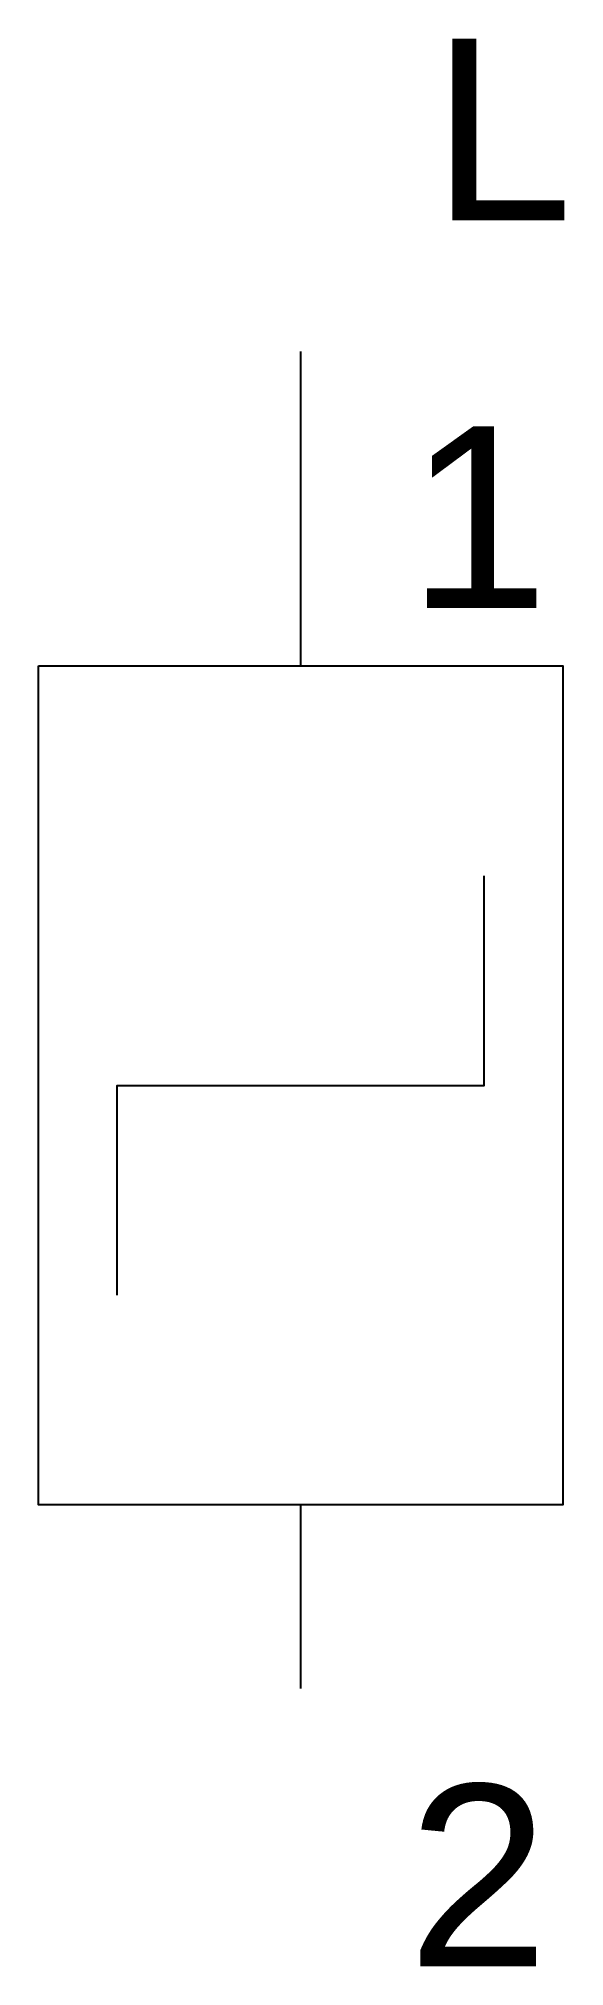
# Model space of a CAD drawing. Header units: millimetres. Extents: x -2.5 to 2.5, y -15.1 to 2.9.
import ezdxf
from ezdxf.enums import TextEntityAlignment as Align

# ---------------------------------------------------------------- set-up
doc = ezdxf.new("R2010")
doc.units = ezdxf.units.MM
doc.layers.get('0').update_dxf_attribs({"linetype": 'CONTINUOUS'})
doc.styles.add('ARIAL', font='arial.ttf')

# ---------------------------------------------------------------- blocks, each defined once
blk = doc.blocks.new('291_E_LV_MLD_IEC60617_thermal_overload_1p')
at = {"true_color": 0x0000ff}
for p, q in [((0, 0), (0, -2.941)), ((0, -10.784), (0, -12.5))]:
    blk.add_line(p, q, dxfattribs=at)
blk.add_lwpolyline([(-2.451, -2.941), (2.451, -2.941), (2.451, -10.784), (-2.451, -10.784)], close=True, dxfattribs=at)
blk.add_lwpolyline([(-1.716, -8.824), (-1.716, -6.863), (1.716, -6.863), (1.716, -4.902)], dxfattribs=at)
at = {"true_color": 0x0000ff, "style": 'ARIAL'}
for s, p in [('L', (1.225, 1.225)), ('1', (1, -2.4)), ('2', (1, -15.1))]:
    blk.add_text(s, height=1.7, dxfattribs=at).set_placement(p)
blk.add_attdef('TAG', text='', height=2.5, dxfattribs=at).set_placement((-4.451, -2.2), align=Align.RIGHT)
at = {"color": 7, "style": 'ARIAL'}
for tag, p in [('RATED_CURRENT', (-4.451, -9)), ('SETTING', (-4.451, -12)), ('MANUFACTURER', (-4.451, -15))]:
    blk.add_attdef(tag, text='', height=1.7, dxfattribs=at).set_placement(p, align=Align.RIGHT)

msp = doc.modelspace()

# ---------------------------------------------------------------- block references
msp.add_blockref('291_E_LV_MLD_IEC60617_thermal_overload_1p', (0, 0))

doc.saveas('drawing.dxf')
